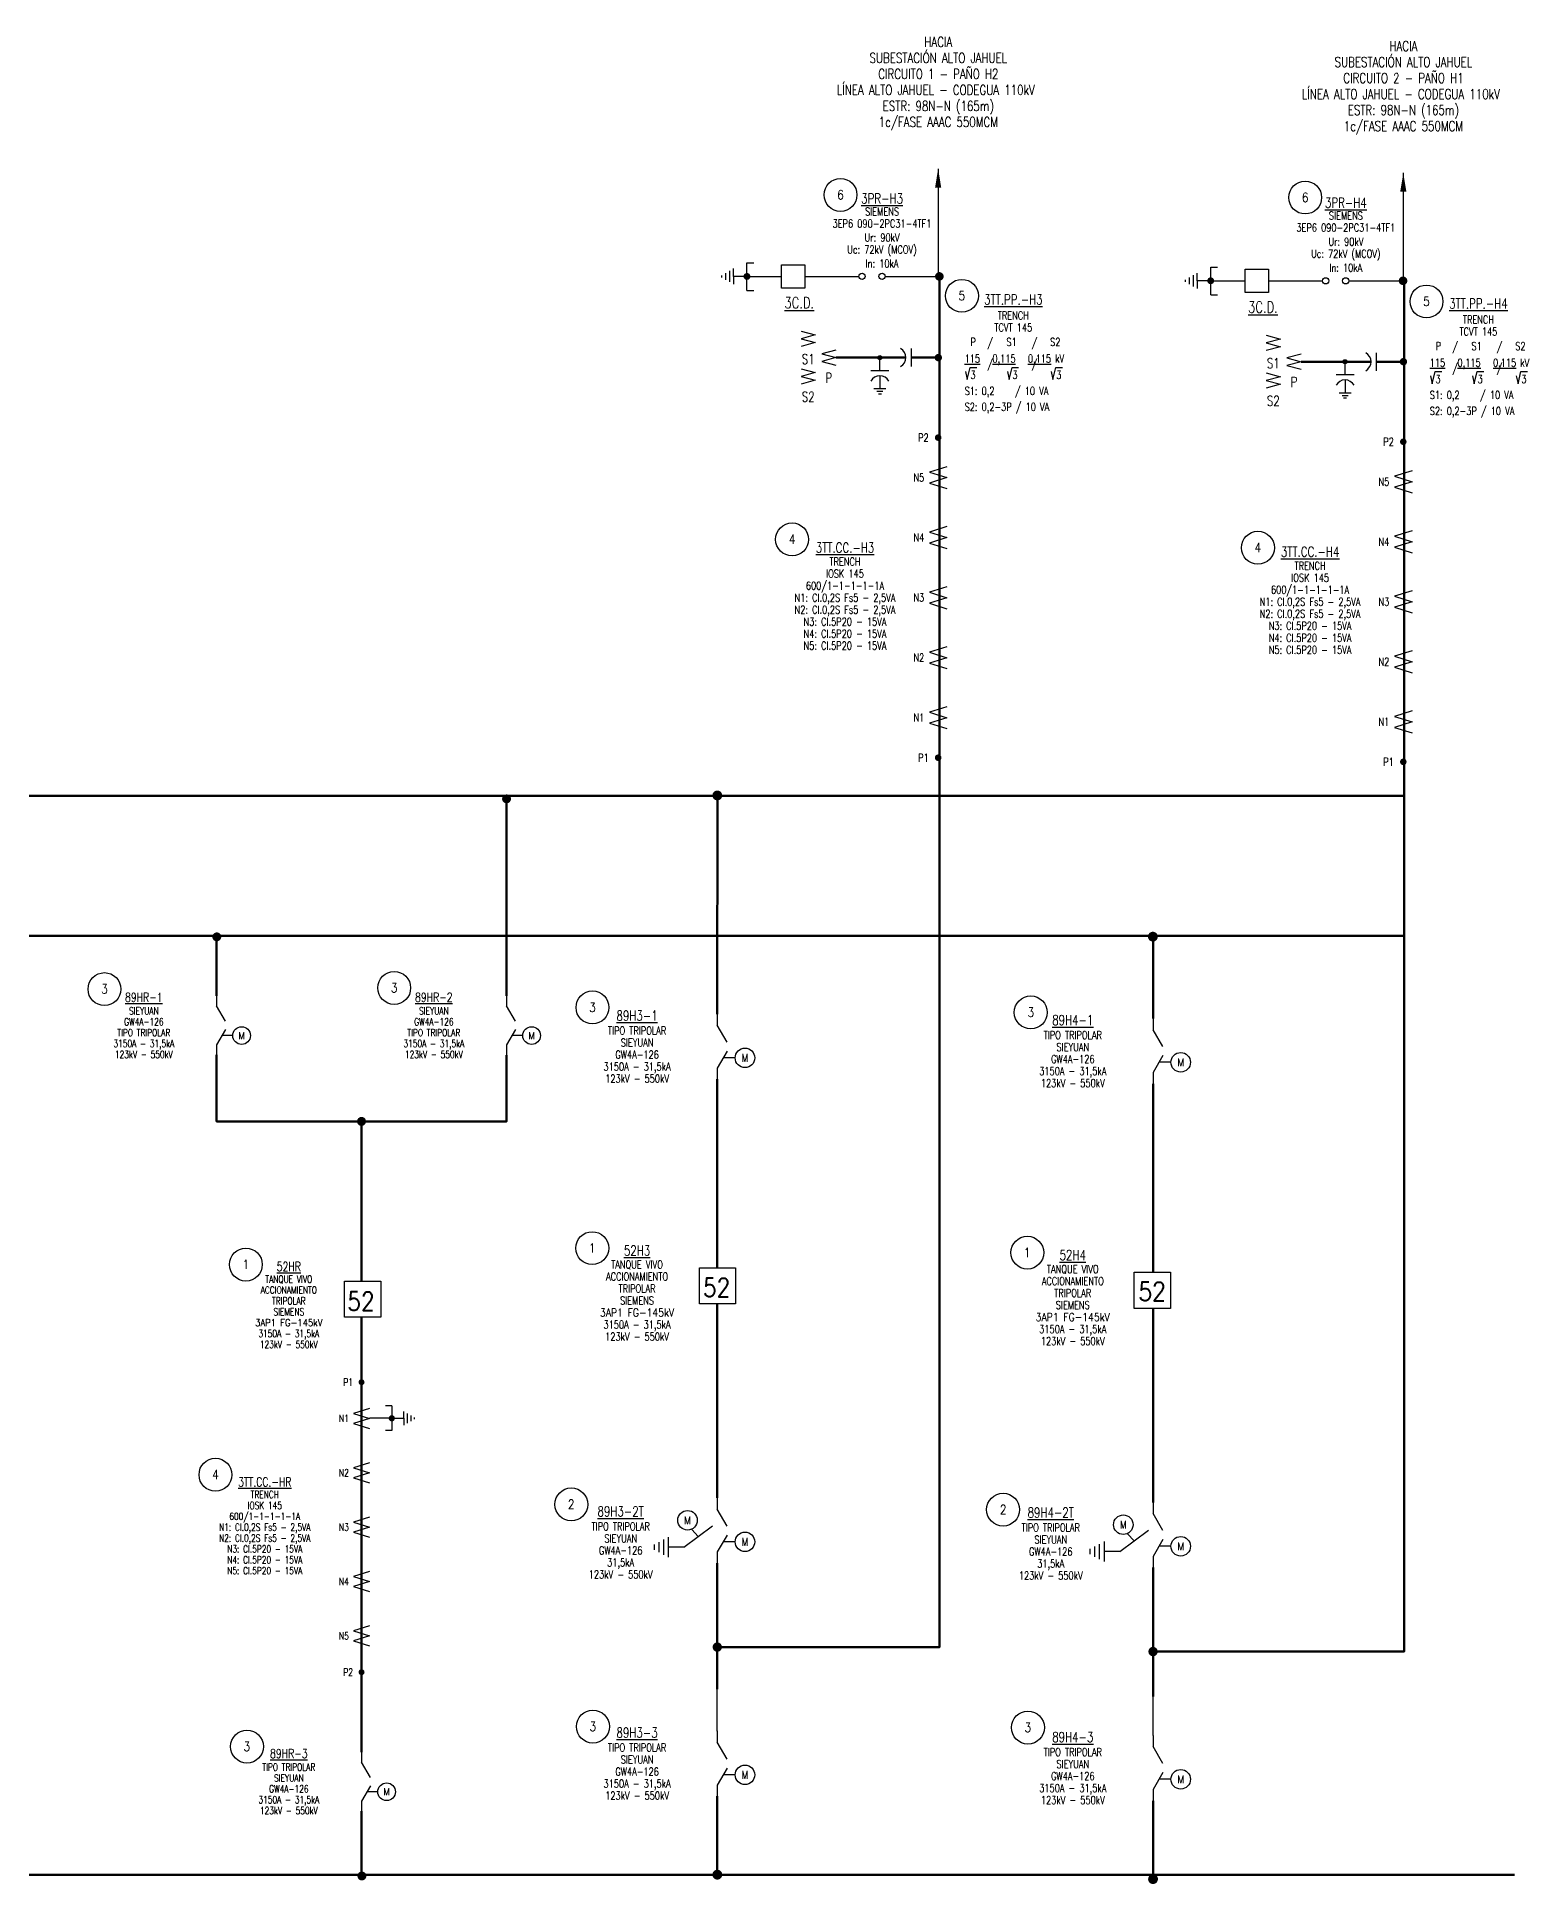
# Model space of a CAD drawing. Header units: millimetres. Extents: x 11399 to 12453, y 607 to 1412.
# Drawn here: x 12133.6 to 12452.9, y 1016.9 to 1412.2 of the extents above; entities that cross this region are included whole.
import ezdxf
from ezdxf.enums import TextEntityAlignment as Align

# ---------------------------------------------------------------- set-up
doc = ezdxf.new("R2010")
doc.units = ezdxf.units.MM
doc.linetypes.add('DASHED', pattern=[0.75, 0.5, -0.25])
for name, color, linetype in [('02TEXTOS', 12, 'Continuous'), ('4', 4, 'Continuous'), ('BARRAS', 3, 'Continuous'), ('CONDUCTOR', 30, 'Continuous'), ('EL-Nivel-110kV', 30, 'Continuous'), ('EL-Simbolos', 6, 'Continuous'), ('Futuro', 1, 'DASHED'), ('Símbolos', 6, 'Continuous')]:
    doc.layers.add(name, color=color, linetype=linetype)
doc.layers.add('EL-Nivel-220Kv', color=30, linetype='Continuous', lineweight=60)
doc.layers.add('Texto', color=7, linetype='Continuous', lineweight=20)
doc.styles.add('COLBUN', font='romans.shx', dxfattribs={"width": 0.75})
doc.styles.get("Standard").update_dxf_attribs({"font": 'arial.ttf'})
doc.styles.add('TRANSELEC', font='romans.shx', dxfattribs={"width": 0.85})
doc.dimstyles.new('ISO-25', dxfattribs={"dimtxt": 2.5, "dimasz": 2.5, "dimexe": 1.25, "dimexo": 0.625, "dimtad": 1, "dimtxsty": 'Standard', "dimcen": 2.5, "dimadec": 0, "dimazin": 0, "dimtfac": 1, "dimtmove": 0, "dimatfit": 3, "dimfxl": 1, "dimarcsym": 0})

# ---------------------------------------------------------------- blocks, each defined once
blk = doc.blocks.new('89')
at = {"color": 0, "linetype": 'ByBlock', "ltscale": 20}
for p, q in [((0, 8.16), (0, 5.35)), ((0, 8.16), (0, 5.35)), ((2.44, 1.13), (0, 5.35)), ((2.44, -1.13), (0, -5.35)), ((0, -5.35), (0, -8.16))]:
    blk.add_line(p, q, dxfattribs=at)
blk.add_lwpolyline([(4.48, -2.81), (1.46, -2.81)], dxfattribs=at)
blk.add_circle((6.92, -2.81), 2.44, dxfattribs=at)
at = {"layer": '02TEXTOS', "color": 8, "lineweight": 60, "style": 'TRANSELEC', "width": 0.85}
blk.add_text('M', height=1.95, dxfattribs=at).set_placement((6.92, -2.81), align=Align.MIDDLE_CENTER)
blk = doc.blocks.new('DIAG-27')
at = {"layer": 'Símbolos', "color": 0}
blk.add_lwpolyline([(3.2, 1), (-3.2, -1), (3.2, -3), (-3.2, -5), (3.2, -7)], dxfattribs=at)
blk = doc.blocks.new('TPC')
at = {"layer": 'CONDUCTOR', "linetype": 'ByBlock', "ltscale": 20}
h = blk.add_hatch(color=0, dxfattribs=at)
edge = h.paths.add_edge_path()
edge.add_arc((0, 19.44), 0.679, 0, 360)
at = {"color": 0, "linetype": 'ByBlock', "ltscale": 20}
for p, q in [((-12.17, 18.92), (-12.17, 19.92)), ((-11.34, 18.42), (-11.34, 20.42)), ((-10.45, 17.42), (-10.45, 21.42))]:
    blk.add_line(p, q, dxfattribs=at)
for points in [[(-4.37, 16.42), (-4.37, 22.42)], [(3, 9.03), (-3, 9.03)]]:
    blk.add_lwpolyline(points, dxfattribs=at)
for centre, start, end in [((-9.52, 19.42), 299.36197, 60.63803), ((0, 14.19), 209.36197, 330.63803)]:
    blk.add_arc(centre, 3.44, start, end, dxfattribs=at)
at = {"layer": 'CONDUCTOR', "color": 0, "linetype": 'ByBlock', "ltscale": 20}
blk.add_line((-6.08, 19.42), (-10.45, 19.42), dxfattribs=at)
blk.add_lwpolyline([(-4.37, 19.42), (0, 19.42)], dxfattribs=at)
blk.add_circle((0, 19.44), 0.679, dxfattribs=at)
at = {"layer": 'EL-Nivel-220Kv', "color": 0, "linetype": 'ByBlock', "ltscale": 20}
for p, q in [((0, 10.75), (0, 34.07)), ((0, -0.01), (0, 9.03))]:
    blk.add_line(p, q, dxfattribs=at)
at = {"layer": 'EL-Nivel-220Kv', "color": 0, "linetype": 'ByBlock', "ltscale": 20, "const_width": 1.25}
blk.add_lwpolyline([(0, 0.55, 1), (0, -0.65, 1)], format="xyb", close=True, dxfattribs=at)
at = {"layer": 'EL-Simbolos', "color": 0, "linetype": 'ByBlock', "ltscale": 20}
for p, q in [((-7.54, 40.96), (-8.8, 45.67)), ((-6.27, 45.67), (-7.54, 40.96)), ((-5.01, 40.96), (-6.27, 45.67)), ((-3.75, 45.67), (-5.01, 40.96)), ((5.01, 40.96), (3.75, 45.67)), ((6.27, 45.67), (5.01, 40.96)), ((7.54, 40.96), (6.27, 45.67)), ((8.8, 45.67), (7.54, 40.96)), ((-1.26, 38.78), (-2.52, 34.07)), ((0, 34.07), (-1.26, 38.78)), ((1.26, 38.78), (0, 34.07)), ((2.52, 34.07), (1.26, 38.78))]:
    blk.add_line(p, q, dxfattribs=at)
blk = doc.blocks.new('*U20')
at = {"layer": 'Futuro', "color": 0, "linetype": 'ByBlock', "lineweight": -3, "ltscale": 20}
for p, q in [((0, 0), (0, -2.81)), ((0, 0), (0, -2.81)), ((2.44, -7.03), (0, -2.81)), ((-8.33, -12.3), (-1.17, -6.97)), ((-6.36, -7.85), (-4.75, -9.64)), ((-15.73, -12.97), (-15.73, -11.64)), ((-14.54, -13.58), (-14.54, -11.03)), ((-13.35, -14.19), (-13.35, -10.42)), ((-12.17, -14.8), (-12.17, -9.8)), ((-8.33, -12.3), (-12.17, -12.3)), ((2.44, -9.28), (0, -13.5))]:
    blk.add_line(p, q, dxfattribs=at)
at = {"layer": 'Futuro', "color": 0, "lineweight": -3, "ltscale": 20}
blk.add_line((0, -13.5), (0, -16.32), dxfattribs=at)
at = {"layer": 'Futuro', "color": 0, "linetype": 'ByBlock', "lineweight": -3, "ltscale": 20}
blk.add_lwpolyline([(4.48, -10.97), (1.46, -10.97)], dxfattribs=at)
for centre in [(-7.43, -5.58), (6.92, -10.97)]:
    blk.add_circle(centre, 2.44, dxfattribs=at)
at = {"layer": '02TEXTOS', "color": 8, "lineweight": -3, "style": 'TRANSELEC', "width": 0.85}
blk.add_text('M', height=1.95, dxfattribs=at).set_placement((-7.43, -5.58), align=Align.MIDDLE)
blk.add_text('M', height=1.95, dxfattribs=at).set_placement((6.92, -10.97), align=Align.MIDDLE_CENTER)
blk = doc.blocks.new('Item')
at = {"layer": '4', "color": 252, "true_color": 0x939598}
blk.add_circle((11182.12, 1180.36), 3.52, dxfattribs=at)
at = {"color": 252, "true_color": 0x939598, "style": 'TRANSELEC', "width": 0.85}
blk.add_attdef('NUM', text='', height=1.97, dxfattribs=at).set_placement((11182.11, 1180.39), align=Align.MIDDLE)

msp = doc.modelspace()

# ---------------------------------------------------------------- hatches: boundary and pattern name
at = {"layer": 'CONDUCTOR', "true_color": 0x939598}
h = msp.add_hatch(color=252, dxfattribs=at)
h.dxf.hatch_style = 1
edge = h.paths.add_edge_path()
edge.add_arc((12326.44, 1326.45), 0.708, 0, 360)
h = msp.add_hatch(color=252, dxfattribs=at)
h.dxf.hatch_style = 1
edge = h.paths.add_edge_path()
edge.add_arc((12425.98, 1325.57), 0.708, 0, 360)
h = msp.add_hatch(color=252, dxfattribs=at)
h.dxf.hatch_style = 1
edge = h.paths.add_edge_path()
edge.add_arc((12326.44, 1257.95), 0.708, 0, 360, ccw=False)
h = msp.add_hatch(color=252, dxfattribs=at)
h.dxf.hatch_style = 1
edge = h.paths.add_edge_path()
edge.add_arc((12425.98, 1257.07), 0.708, 0, 360, ccw=False)
h = msp.add_hatch(color=252, dxfattribs=at)
h.dxf.hatch_style = 1
edge = h.paths.add_edge_path()
edge.add_arc((12203.05, 1124.31), 0.641, 0, 360)
h = msp.add_hatch(color=252, dxfattribs=at)
h.dxf.hatch_style = 1
edge = h.paths.add_edge_path()
edge.add_arc((12203.05, 1062.25), 0.641, 0, 360, ccw=False)
at = {"layer": 'EL-Nivel-220Kv', "true_color": 0x939598}
h = msp.add_hatch(color=252, dxfattribs=at)
h.dxf.hatch_style = 1
edge = h.paths.add_edge_path()
edge.add_arc((12279.18, 1067.62), 1.01, 0, 360)
h = msp.add_hatch(color=252, dxfattribs=at)
h.dxf.hatch_style = 1
edge = h.paths.add_edge_path()
edge.add_arc((12372.43, 1066.66), 1.01, 0, 360)

# ---------------------------------------------------------------- linework, layer by layer
at = {"color": 252, "linetype": 'ByBlock', "lineweight": -2, "ltscale": 15, "true_color": 0x939598}
for p, q in [((12285.53, 1363.88), (12286.99, 1363.88)), ((12285.53, 1361.17), (12285.53, 1363.88)), ((12280.17, 1360.73), (12280.17, 1361.18)), ((12281.01, 1360.25), (12281.01, 1361.66)), ((12281.84, 1359.77), (12281.84, 1362.14)), ((12282.67, 1360.95), (12282.67, 1362.62)), ((12282.67, 1360.95), (12282.67, 1359.29)), ((12285.31, 1360.95), (12282.67, 1360.95)), ((12285.53, 1357.96), (12285.53, 1360.73)), ((12285.75, 1360.95), (12292.89, 1360.95)), ((12285.75, 1360.95), (12292.89, 1360.95)), ((12297.89, 1360.95), (12309.48, 1360.95)), ((12315.11, 1360.95), (12326.7, 1360.95)), ((12379.4, 1359.79), (12379.4, 1360.23)), ((12380.23, 1359.3), (12380.23, 1360.71)), ((12381.07, 1358.82), (12381.07, 1361.19)), ((12381.9, 1360.01), (12381.9, 1361.68)), ((12381.9, 1360.01), (12381.9, 1358.34)), ((12384.54, 1360.01), (12381.9, 1360.01)), ((12384.76, 1362.93), (12386.22, 1362.93)), ((12384.76, 1360.23), (12384.76, 1362.93)), ((12384.98, 1360.01), (12392.12, 1360.01)), ((12384.98, 1360.01), (12392.12, 1360.01)), ((12397.12, 1360.01), (12408.71, 1360.01)), ((12414.34, 1360.01), (12425.93, 1360.01)), ((12285.53, 1357.96), (12286.99, 1357.96)), ((12384.76, 1357.01), (12384.76, 1359.79)), ((12384.76, 1357.01), (12386.22, 1357.01))]:
    msp.add_line(p, q, dxfattribs=at)
at = {"color": 252, "linetype": 'ByBlock', "lineweight": -2, "ltscale": 15, "true_color": 0x939598, "const_width": 0.752}
for points in [[(12285.17, 1360.95, -1), (12285.89, 1360.95, -1)], [(12384.4, 1360.01, -1), (12385.12, 1360.01, -1)]]:
    msp.add_lwpolyline(points, format="xyb", close=True, dxfattribs=at)
at = {"color": 252, "linetype": 'ByBlock', "lineweight": -2, "ltscale": 15, "true_color": 0x939598}
for points in [[(12297.89, 1358.45), (12292.89, 1358.45), (12292.89, 1363.45), (12297.89, 1363.45)], [(12397.12, 1357.51), (12392.12, 1357.51), (12392.12, 1362.51), (12397.12, 1362.51)]]:
    msp.add_lwpolyline(points, close=True, dxfattribs=at)
at = {"color": 252, "linetype": 'ByBlock', "lineweight": -2, "ltscale": 20, "true_color": 0x939598, "const_width": 0.94}
for points in [[(12326.25, 1360.95, 1), (12327.15, 1360.95, 1)], [(12425.48, 1360.01, 1), (12426.38, 1360.01, 1)]]:
    msp.add_lwpolyline(points, format="xyb", close=True, dxfattribs=at)
at = {"color": 252, "linetype": 'ByBlock', "lineweight": -2, "ltscale": 15, "true_color": 0x939598}
for centre in [(12310.15, 1360.95), (12314.45, 1360.95), (12409.38, 1360.01), (12413.67, 1360.01)]:
    msp.add_circle(centre, 0.67, dxfattribs=at)
at = {"layer": '02TEXTOS', "color": 252, "true_color": 0x939598}
for points in [[(12332.27, 1340.57), (12332.64, 1338.88), (12333.27, 1341.48), (12334.69, 1341.48)], [(12341.25, 1340.57), (12341.62, 1338.88), (12342.25, 1341.48), (12343.67, 1341.48)], [(12350.63, 1340.57), (12350.99, 1338.88), (12351.62, 1341.48), (12353.05, 1341.48)], [(12431.8, 1339.68), (12432.17, 1338), (12432.8, 1340.6), (12434.22, 1340.6)], [(12440.79, 1339.68), (12441.15, 1338), (12441.78, 1340.6), (12443.21, 1340.6)], [(12450.16, 1339.68), (12450.53, 1338), (12451.16, 1340.6), (12452.58, 1340.6)]]:
    msp.add_lwpolyline(points, dxfattribs=at)
at = {"layer": 'BARRAS', "color": 252, "lineweight": 60, "true_color": 0x939598}
for p, q in [((11399, 1249.83), (12426.15, 1249.82)), ((11399, 1219.86), (12426.15, 1219.86)), ((11399, 1018.87), (12449.75, 1018.87))]:
    msp.add_line(p, q, dxfattribs=at)
at = {"layer": 'EL-Nivel-110kV', "color": 252, "true_color": 0x939598}
for p, q in [((12279.18, 1049.66), (12279.18, 1058.64)), ((12372.43, 1048.71), (12372.43, 1057.01))]:
    msp.add_line(p, q, dxfattribs=at)
at = {"layer": 'EL-Nivel-110kV', "color": 252, "true_color": 0x939598, "const_width": 1.07}
msp.add_lwpolyline([(12278.67, 1249.87, -1), (12279.7, 1249.87, -1)], format="xyb", close=True, dxfattribs=at)
at = {"layer": 'EL-Nivel-220Kv', "color": 252, "true_color": 0x939598}
for p, q in [((12234.08, 1206.99), (12234.08, 1249.25)), ((12279.18, 1203.1), (12279.19, 1249.87)), ((12172.02, 1206.99), (12172.02, 1219.51)), ((12372.43, 1202.15), (12372.43, 1218.94)), ((12279.18, 1189.13), (12279.18, 1148.8)), ((12372.43, 1188.18), (12372.43, 1147.82)), ((12203.05, 1180.12), (12203.05, 1145.96)), ((12279.18, 1099.54), (12279.18, 1141.02)), ((12372.43, 1098.59), (12372.43, 1140.07)), ((12203.05, 1045.16), (12203.05, 1138.06)), ((12279.18, 1058.64), (12279.18, 1085.57)), ((12372.43, 1057.01), (12372.43, 1084.62)), ((12279.18, 1018.84), (12279.18, 1035.69)), ((12203.05, 1018.53), (12203.05, 1032.5)), ((12372.43, 1017.87), (12372.43, 1034.74))]:
    msp.add_line(p, q, dxfattribs=at)
for points in [[(12279.18, 1067.62), (12326.75, 1067.62), (12326.75, 1361.13)], [(12372.43, 1066.66), (12426.15, 1066.66), (12426.15, 1360.18)], [(12172.02, 1194.34), (12172.02, 1180.12), (12234.08, 1180.12), (12234.08, 1194.32)]]:
    msp.add_lwpolyline(points, dxfattribs=at)
for points, const_width in [([(12233.62, 1249.14, -1), (12234.55, 1249.14, -1)], 0.972), ([(12171.61, 1219.61, -1), (12172.54, 1219.61, -1)], 0.972), ([(12371.87, 1219.65, -1), (12372.9, 1219.65, -1)], 1.07), ([(12202.58, 1180.12, -1), (12203.52, 1180.12, -1)], 0.972), ([(12278.67, 1018.91, -1), (12279.7, 1018.91, -1)], 1.07), ([(12202.66, 1018.63, -1), (12203.59, 1018.63, -1)], 0.972), ([(12371.91, 1017.96, -1), (12372.94, 1017.96, -1)], 1.07)]:
    msp.add_lwpolyline(points, format="xyb", close=True, dxfattribs=dict(at, const_width=const_width))
at = {"layer": 'EL-Simbolos', "color": 252, "true_color": 0x939598}
for p, q in [((12209.52, 1119.26), (12208.21, 1119.26)), ((12209.52, 1119.26), (12209.52, 1116.77)), ((12209.33, 1116.58), (12204.72, 1116.58)), ((12209.52, 1116.38), (12209.52, 1113.96)), ((12209.72, 1116.58), (12212.08, 1116.58)), ((12212.08, 1116.58), (12212.08, 1118.07)), ((12212.08, 1116.58), (12212.08, 1115.08)), ((12212.83, 1117.64), (12212.83, 1115.51)), ((12213.58, 1117.21), (12213.58, 1115.95)), ((12214.33, 1116.78), (12214.33, 1116.38)), ((12209.52, 1113.96), (12208.21, 1113.96))]:
    msp.add_line(p, q, dxfattribs=at)
at = {"layer": 'EL-Simbolos', "color": 252, "true_color": 0x939598, "const_width": 0.674}
msp.add_lwpolyline([(12209.85, 1116.58, -1), (12209.2, 1116.58, -1)], format="xyb", close=True, dxfattribs=at)
at = {"layer": 'Símbolos', "color": 252, "true_color": 0x939598}
for points in [[(12275.34, 1141.05), (12275.34, 1148.8), (12283.09, 1148.8), (12283.09, 1141.05)], [(12368.39, 1140.07), (12368.39, 1147.82), (12376.14, 1147.82), (12376.14, 1140.07)], [(12199.41, 1138.21), (12199.41, 1145.96), (12207.16, 1145.96), (12207.16, 1138.21)]]:
    msp.add_lwpolyline(points, close=True, dxfattribs=at)

# ---------------------------------------------------------------- block references
at = {"layer": '4', "color": 252, "true_color": 0x939598}
ref = msp.add_blockref('Item', (1123.43, 198.04), dxfattribs=at)
ref.add_attrib('NUM', '6', dxfattribs={"layer": '0', "color": 0, "height": 1.97, "style": 'TRANSELEC', "width": 0.85}).set_placement((12305.54, 1378.43), align=Align.MIDDLE)
ref = msp.add_blockref('Item', (1222.87, 197.47), dxfattribs=at)
ref.add_attrib('NUM', '6', dxfattribs={"layer": '0', "color": 0, "height": 1.97, "style": 'TRANSELEC', "width": 0.85}).set_placement((12404.98, 1377.86), align=Align.MIDDLE)
ref = msp.add_blockref('Item', (1149.41, 176.44), dxfattribs=at)
ref.add_attrib('NUM', '5', dxfattribs={"layer": '0', "color": 0, "height": 1.97, "style": 'TRANSELEC', "width": 0.85}).set_placement((12331.52, 1356.84), align=Align.MIDDLE)
ref = msp.add_blockref('Item', (1248.83, 175.23), dxfattribs=at)
ref.add_attrib('NUM', '5', dxfattribs={"layer": '0', "color": 0, "height": 1.97, "style": 'TRANSELEC', "width": 0.85}).set_placement((12430.94, 1355.62), align=Align.MIDDLE)
at = {"layer": '4', "color": 252, "true_color": 0x939598, "xscale": 0.6422148053028905, "yscale": 0.6422148053028905, "zscale": 0.6422148053028905, "rotation": 90}
for p in [(12326.44, 1343.58), (12425.98, 1342.7)]:
    msp.add_blockref('TPC', p, dxfattribs=at)
at = {"layer": '4', "color": 252, "true_color": 0x939598}
for name, p, xscale, yscale, zscale in [('DIAG-27', (12326.44, 1319.65), 0.5874124752503771, 0.5874124752503771, 0.5874124752503771), ('DIAG-27', (12425.98, 1318.77), 0.5874124752503771, 0.5874124752503771, 0.5874124752503771), ('DIAG-27', (12326.44, 1306.81), 0.5874124752503771, 0.5874124752503771, 0.5874124752503771), ('DIAG-27', (12425.98, 1305.93), 0.5874124752503771, 0.5874124752503771, 0.5874124752503771), ('DIAG-27', (12326.44, 1293.96), 0.5874124752503771, 0.5874124752503771, 0.5874124752503771), ('DIAG-27', (12425.98, 1293.08), 0.5874124752503771, 0.5874124752503771, 0.5874124752503771), ('DIAG-27', (12326.44, 1281.12), 0.5874124752503771, 0.5874124752503771, 0.5874124752503771), ('DIAG-27', (12425.98, 1280.24), 0.5874124752503771, 0.5874124752503771, 0.5874124752503771), ('DIAG-27', (12326.44, 1268.28), 0.5874124752503771, 0.5874124752503771, 0.5874124752503771), ('DIAG-27', (12425.98, 1267.39), 0.5874124752503771, 0.5874124752503771, 0.5874124752503771), ('89', (12172.02, 1200.67), 0.7757568851364663, 0.7757568851364663, 0.7757568851364663), ('89', (12234.08, 1200.67), 0.7757568851364663, 0.7757568851364663, 0.7757568851364663), ('89', (12279.18, 1196.12), 0.8562864070705207, 0.8562864070705207, 0.8562864070705207), ('89', (12372.43, 1195.17), 0.8562864070705207, 0.8562864070705207, 0.8562864070705207), ('DIAG-27', (12203.05, 1118.15), 0.5321692232036158, 0.5321692232036158, 0.5321692232036158), ('DIAG-27', (12203.05, 1106.51), 0.5321692232036158, 0.5321692232036158, 0.5321692232036158), ('*U20', (12279.18, 1099.54), 0.8562864070705207, 0.8562864070705207, 0.8562864070705207), ('DIAG-27', (12203.05, 1094.87), 0.5321692232036158, 0.5321692232036158, 0.5321692232036158), ('*U20', (12372.43, 1098.59), 0.8562864070705207, 0.8562864070705207, 0.8562864070705207), ('DIAG-27', (12203.05, 1083.24), 0.5321692232036158, 0.5321692232036158, 0.5321692232036158), ('DIAG-27', (12203.05, 1071.6), 0.5321692232036158, 0.5321692232036158, 0.5321692232036158), ('89', (12279.18, 1042.68), 0.8562864070705207, 0.8562864070705207, 0.8562864070705207), ('89', (12372.43, 1041.73), 0.8562864070705207, 0.8562864070705207, 0.8562864070705207), ('89', (12203.05, 1038.83), 0.7757568851364663, 0.7757568851364663, 0.7757568851364663)]:
    msp.add_blockref(name, p, dxfattribs=dict(at, xscale=xscale, yscale=yscale, zscale=zscale))
ref = msp.add_blockref('Item', (1113.07, 124.31), dxfattribs=at)
ref.add_attrib('NUM', '4', dxfattribs={"layer": '0', "color": 0, "height": 1.97, "style": 'TRANSELEC', "width": 0.85}).set_placement((12295.18, 1304.7), align=Align.MIDDLE)
ref = msp.add_blockref('Item', (1212.75, 122.53), dxfattribs=at)
ref.add_attrib('NUM', '4', dxfattribs={"layer": '0', "color": 0, "height": 1.97, "style": 'TRANSELEC', "width": 0.85}).set_placement((12394.87, 1302.92), align=Align.MIDDLE)
ref = msp.add_blockref('Item', (965.92, 28.07), dxfattribs=at)
ref.add_attrib('NUM', '3', dxfattribs={"layer": '0', "color": 0, "height": 1.97, "style": 'TRANSELEC', "width": 0.85}).set_placement((12148.03, 1208.47), align=Align.MIDDLE)
ref = msp.add_blockref('Item', (1027.92, 28.32), dxfattribs=at)
ref.add_attrib('NUM', '3', dxfattribs={"layer": '0', "color": 0, "height": 1.97, "style": 'TRANSELEC', "width": 0.85}).set_placement((12210.03, 1208.71), align=Align.MIDDLE)
ref = msp.add_blockref('Item', (1070.35, 24.15), dxfattribs=at)
ref.add_attrib('NUM', '3', dxfattribs={"layer": '0', "color": 0, "height": 1.97, "style": 'TRANSELEC', "width": 0.85}).set_placement((12252.46, 1204.54), align=Align.MIDDLE)
ref = msp.add_blockref('Item', (1164.14, 23.09), dxfattribs=at)
ref.add_attrib('NUM', '3', dxfattribs={"layer": '0', "color": 0, "height": 1.97, "style": 'TRANSELEC', "width": 0.85}).set_placement((12346.25, 1203.48), align=Align.MIDDLE)
ref = msp.add_blockref('Item', (1070.3, -27.36), dxfattribs=at)
ref.add_attrib('NUM', '1', dxfattribs={"layer": '0', "color": 0, "height": 1.97, "style": 'TRANSELEC', "width": 0.85}).set_placement((12252.41, 1153.03), align=Align.MIDDLE)
ref = msp.add_blockref('Item', (1163.41, -28.33), dxfattribs=at)
ref.add_attrib('NUM', '1', dxfattribs={"layer": '0', "color": 0, "height": 1.97, "style": 'TRANSELEC', "width": 0.85}).set_placement((12345.52, 1152.06), align=Align.MIDDLE)
ref = msp.add_blockref('Item', (996.18, -30.88), dxfattribs=at)
ref.add_attrib('NUM', '1', dxfattribs={"layer": '0', "color": 0, "height": 1.97, "style": 'TRANSELEC', "width": 0.85}).set_placement((12178.29, 1149.52), align=Align.MIDDLE)
ref = msp.add_blockref('Item', (989.67, -75.85), dxfattribs=at)
ref.add_attrib('NUM', '4', dxfattribs={"layer": '0', "color": 0, "height": 1.97, "style": 'TRANSELEC', "width": 0.85}).set_placement((12171.78, 1104.54), align=Align.MIDDLE)
ref = msp.add_blockref('Item', (1065.82, -82.2), dxfattribs=at)
ref.add_attrib('NUM', '2', dxfattribs={"layer": '0', "color": 0, "height": 1.97, "style": 'TRANSELEC', "width": 0.85}).set_placement((12247.93, 1098.2), align=Align.MIDDLE)
ref = msp.add_blockref('Item', (1158.22, -83.33), dxfattribs=at)
ref.add_attrib('NUM', '2', dxfattribs={"layer": '0', "color": 0, "height": 1.97, "style": 'TRANSELEC', "width": 0.85}).set_placement((12340.33, 1097.06), align=Align.MIDDLE)
ref = msp.add_blockref('Item', (1070.44, -129.76), dxfattribs=at)
ref.add_attrib('NUM', '3', dxfattribs={"layer": '0', "color": 0, "height": 1.97, "style": 'TRANSELEC', "width": 0.85}).set_placement((12252.55, 1050.63), align=Align.MIDDLE)
ref = msp.add_blockref('Item', (1163.54, -129.97), dxfattribs=at)
ref.add_attrib('NUM', '3', dxfattribs={"layer": '0', "color": 0, "height": 1.97, "style": 'TRANSELEC', "width": 0.85}).set_placement((12345.65, 1050.42), align=Align.MIDDLE)
ref = msp.add_blockref('Item', (996.42, -134.04), dxfattribs=at)
ref.add_attrib('NUM', '3', dxfattribs={"layer": '0', "color": 0, "height": 1.97, "style": 'TRANSELEC', "width": 0.85}).set_placement((12178.53, 1046.35), align=Align.MIDDLE)

# ---------------------------------------------------------------- texts
at = {"layer": '02TEXTOS', "color": 252, "true_color": 0x939598, "style": 'COLBUN', "width": 0.75}
for s, height, p in [('HACIA', 2.141, (12326.48, 1410.06)), ('HACIA', 2.141, (12426.01, 1409.18)), ('SUBESTACIÓN ALTO JAHUEL', 2.1407, (12326.48, 1406.64)), ('SUBESTACIÓN ALTO JAHUEL', 2.1407, (12426.01, 1405.75)), ('CIRCUITO 1 - PAÑO H2', 2.1407, (12326.48, 1403.21)), ('CIRCUITO 2 - PAÑO H1', 2.1407, (12426.01, 1402.33)), ('LÍNEA ALTO JAHUEL - CODEGUA 110kV ', 2.1407, (12326.48, 1399.79)), ('LÍNEA ALTO JAHUEL - CODEGUA 110kV ', 2.1407, (12426.01, 1398.9)), ('1c/FASE AAAC 550MCM', 2.1407, (12326.48, 1392.93)), ('ESTR: 98N-N (165m)', 2.1407, (12326.48, 1396.36)), ('ESTR: 98N-N (165m)', 2.1407, (12426.01, 1395.48)), ('1c/FASE AAAC 550MCM', 2.1407, (12426.01, 1392.05)), ('%%U3PR-H3', 2.141, (12314.44, 1376.55)), ('SIEMENS', 1.713, (12314.44, 1373.98)), ('%%U3PR-H4', 2.141, (12413.69, 1375.66)), ('3EP6 090-2PC31-4TF1', 1.7126, (12314.42, 1371.41)), ('3EP6 090-2PC31-4TF1', 1.7126, (12413.67, 1370.53)), ('SIEMENS', 1.713, (12413.69, 1373.1)), ('Uc: 72kV (MCOV)', 1.7126, (12314.43, 1365.84)), ('Ur: 90kV', 1.713, (12314.45, 1368.41)), ('Ur: 90kV', 1.713, (12413.7, 1367.53)), ('In: 10kA', 1.713, (12314.43, 1362.85)), ('Uc: 72kV (MCOV)', 1.7126, (12413.68, 1364.96)), ('In: 10kA', 1.713, (12413.68, 1361.96)), ('%%U3C.D.', 2.403, (12296.73, 1354.13)), ('TRENCH', 1.713, (12342.53, 1351.73)), ('%%U3C.D.', 2.403, (12395.95, 1353.19)), ('TRENCH', 1.713, (12442.06, 1350.85)), ('TCVT 145', 1.713, (12342.52, 1349.16)), ('TCVT 145', 1.713, (12442.05, 1348.28)), ('%%U89HR-1', 1.939, (12156.46, 1205.71)), ('%%U89HR-2', 1.939, (12218.52, 1205.71)), ('GW4A-126', 1.552, (12156.47, 1200.67)), ('SIEYUAN', 1.552, (12156.47, 1202.99)), ('GW4A-126', 1.552, (12218.53, 1200.67)), ('SIEYUAN', 1.552, (12218.53, 1202.99)), ('%%U89H3-1', 2.141, (12262.01, 1201.68)), ('%%U89H4-1', 2.141, (12355.25, 1200.73)), ('TIPO TRIPOLAR', 1.5515, (12156.47, 1198.34)), ('TIPO TRIPOLAR', 1.5515, (12218.53, 1198.34)), ('TIPO TRIPOLAR', 1.7126, (12262.02, 1198.69)), ('SIEYUAN', 1.713, (12262.02, 1196.12)), ('TIPO TRIPOLAR', 1.7126, (12355.26, 1197.73)), ('3150A - 31,5kA', 1.5515, (12156.47, 1196.01)), ('123kV - 550kV', 1.5515, (12156.47, 1193.68)), ('3150A - 31,5kA', 1.5515, (12218.53, 1196.01)), ('123kV - 550kV', 1.5515, (12218.53, 1193.68)), ('GW4A-126', 1.713, (12262.02, 1193.55)), ('GW4A-126', 1.713, (12355.26, 1192.6)), ('SIEYUAN', 1.713, (12355.26, 1195.17)), ('3150A - 31,5kA', 1.7126, (12262.02, 1190.98)), ('123kV - 550kV', 1.7126, (12262.02, 1188.41)), ('3150A - 31,5kA', 1.7126, (12355.26, 1190.03)), ('123kV - 550kV', 1.7126, (12355.26, 1187.46)), ('%%U89H3-2T', 2.141, (12258.5, 1095.58)), ('%%U89H4-2T', 2.141, (12350.53, 1095.33)), ('TIPO TRIPOLAR', 1.7126, (12258.51, 1092.58)), ('SIEYUAN', 1.713, (12258.51, 1090.01)), ('TIPO TRIPOLAR', 1.7126, (12350.54, 1092.33)), ('SIEYUAN', 1.713, (12350.54, 1089.76)), ('GW4A-126', 1.713, (12258.51, 1087.45)), ('GW4A-126', 1.713, (12350.54, 1087.2)), ('123kV - 550kV', 1.7126, (12258.51, 1082.31)), ('31,5kA', 1.713, (12258.51, 1084.88)), ('123kV - 550kV', 1.7126, (12350.54, 1082.06)), ('31,5kA', 1.713, (12350.54, 1084.63)), ('%%U89H3-3', 2.141, (12262.01, 1048.24)), ('%%U89H4-3', 2.141, (12355.25, 1047.29)), ('%%U89HR-3', 1.939, (12187.49, 1043.87)), ('TIPO TRIPOLAR', 1.7126, (12262.02, 1045.25)), ('SIEYUAN', 1.713, (12262.02, 1042.68)), ('TIPO TRIPOLAR', 1.7126, (12355.26, 1044.29)), ('TIPO TRIPOLAR', 1.5515, (12187.5, 1041.16)), ('SIEYUAN', 1.552, (12187.5, 1038.83)), ('GW4A-126', 1.713, (12262.02, 1040.11)), ('GW4A-126', 1.713, (12355.26, 1039.16)), ('SIEYUAN', 1.713, (12355.26, 1041.73)), ('3150A - 31,5kA', 1.5515, (12187.5, 1034.18)), ('GW4A-126', 1.552, (12187.5, 1036.5)), ('3150A - 31,5kA', 1.7126, (12262.02, 1037.54)), ('123kV - 550kV', 1.7126, (12262.02, 1034.97)), ('3150A - 31,5kA', 1.7126, (12355.26, 1036.59)), ('123kV - 550kV', 1.7126, (12355.26, 1034.02)), ('123kV - 550kV', 1.5515, (12187.5, 1031.85))]:
    msp.add_text(s, height=height, dxfattribs=at).set_placement(p, align=Align.CENTER)
for s, p in [('%%U3TT.PP.-H3', (12342.53, 1354.3)), ('%%U3TT.PP.-H4', (12442.06, 1353.42))]:
    msp.add_text(s, height=2.1407, dxfattribs=at).set_placement(p, align=Align.BOTTOM_CENTER)
at = {"layer": '02TEXTOS', "color": 252, "true_color": 0x939598, "style": 'COLBUN'}
for s, height, width, p in [('/', 1.71, 0.75, (12337.56, 1346.8)), ('/', 1.71, 0.75, (12347.05, 1346.8)), ('S1', 2.141, 0.75, (12298.63, 1343.26)), ('P', 1.71, 0.75, (12333.94, 1346.92)), ('S1', 1.713, 0.75, (12342.14, 1346.92)), ('S2', 1.713, 0.75, (12351.5, 1346.92)), ('P', 1.71, 0.75, (12433.48, 1346.04)), ('/', 1.71, 0.75, (12437.09, 1345.92)), ('S1', 1.713, 0.75, (12441.67, 1346.04)), ('/', 1.71, 0.75, (12446.59, 1345.92)), ('S2', 1.713, 0.75, (12451.04, 1346.04)), ('P', 2.14, 0.75, (12303.05, 1339.23)), ('/', 1.71, 0.75, (12337.56, 1342.22)), ('/', 1.71, 0.75, (12347.05, 1342.22)), ('S1', 2.141, 0.75, (12398.16, 1342.38)), ('/', 1.71, 0.75, (12437.09, 1341.34)), ('/', 1.71, 0.75, (12446.59, 1341.34)), ('S2', 2.141, 0.75, (12298.63, 1335.2)), ('P', 2.14, 0.75, (12402.58, 1338.35)), ('S2', 2.141, 0.75, (12398.16, 1334.32)), ('%%U3TT.CC.-H3', 2.1407, 0.75, (12306.51, 1302.91)), ('TRENCH', 1.713, 0.75, (12306.51, 1299.91)), ('%%U3TT.CC.-H4', 2.1407, 0.75, (12406.04, 1302.02)), ('IOSK 145', 1.713, 0.75, (12306.51, 1297.34)), ('IOSK 145', 1.713, 0.75, (12406.04, 1296.46)), ('TRENCH', 1.713, 0.75, (12406.04, 1299.03)), ('N1: Cl.0,2S Fs5 - 2,5VA', 1.7126, 0.75, (12306.51, 1292.2)), ('600/1-1-1-1-1A', 1.7126, 0.75, (12306.51, 1294.77)), ('600/1-1-1-1-1A', 1.7126, 0.75, (12406.04, 1293.89)), ('N2: Cl.0,2S Fs5 - 2,5VA', 1.7126, 0.75, (12306.51, 1289.63)), ('N1: Cl.0,2S Fs5 - 2,5VA', 1.7126, 0.75, (12406.04, 1291.32)), ('N2: Cl.0,2S Fs5 - 2,5VA', 1.7126, 0.75, (12406.04, 1288.75)), ('N3: Cl.5P20 - 15VA', 1.7126, 0.75, (12306.51, 1287.06)), ('N4: Cl.5P20 - 15VA', 1.7126, 0.75, (12306.51, 1284.49)), ('N3: Cl.5P20 - 15VA', 1.7126, 0.75, (12406.04, 1286.18)), ('N5: Cl.5P20 - 15VA', 1.7126, 0.75, (12306.51, 1281.93)), ('N4: Cl.5P20 - 15VA', 1.7126, 0.75, (12406.04, 1283.61)), ('N5: Cl.5P20 - 15VA', 1.7126, 0.75, (12406.04, 1281.04)), ('TANQUE VIVO', 1.7126, 0.75, (12262.01, 1149.48)), ('%%U52H3', 2.141, 0.75, (12262.01, 1152.47)), ('%%U52H4', 2.141, 0.75, (12355.25, 1151.52)), ('TANQUE VIVO', 1.5515, 0.75, (12187.49, 1146.36)), ('%%U52HR', 1.939, 0.75, (12187.49, 1149.07)), ('ACCIONAMIENTO', 1.7126, 0.75, (12262.01, 1146.91)), ('ACCIONAMIENTO', 1.7126, 0.75, (12355.25, 1145.95)), ('TANQUE VIVO', 1.7126, 0.75, (12355.25, 1148.52)), ('ACCIONAMIENTO', 1.5515, 0.75, (12187.49, 1144.03)), ('TRIPOLAR', 1.552, 0.75, (12187.49, 1141.7)), ('TRIPOLAR', 1.713, 0.75, (12262.01, 1144.34)), ('SIEMENS', 1.713, 0.75, (12262.01, 1141.77)), ('TRIPOLAR', 1.713, 0.75, (12355.25, 1143.39)), ('SIEMENS', 1.552, 0.75, (12187.49, 1139.38)), ('3AP1 FG-145kV', 1.7126, 0.85, (12262.01, 1139.2)), ('3AP1 FG-145kV', 1.7126, 0.85, (12355.25, 1138.25)), ('SIEMENS', 1.713, 0.75, (12355.25, 1140.82)), ('3AP1 FG-145kV', 1.5515, 0.85, (12187.49, 1137.05)), ('3150A - 31,5kA', 1.5515, 0.75, (12187.49, 1134.72)), ('3150A - 31,5kA', 1.7126, 0.75, (12262.01, 1136.63)), ('123kV - 550kV', 1.7126, 0.75, (12262.01, 1134.06)), ('3150A - 31,5kA', 1.7126, 0.75, (12355.25, 1135.68)), ('123kV - 550kV', 1.5515, 0.75, (12187.49, 1132.39)), ('123kV - 550kV', 1.7126, 0.75, (12355.25, 1133.11)), ('%%U3TT.CC.-HR', 1.9394, 0.75, (12182.35, 1102.97)), ('TRENCH', 1.552, 0.75, (12182.35, 1100.26)), ('600/1-1-1-1-1A', 1.5515, 0.75, (12182.35, 1095.6)), ('IOSK 145', 1.552, 0.75, (12182.35, 1097.93)), ('N1: Cl.0,2S Fs5 - 2,5VA', 1.5515, 0.75, (12182.35, 1093.28)), ('N2: Cl.0,2S Fs5 - 2,5VA', 1.5515, 0.75, (12182.35, 1090.95)), ('N3: Cl.5P20 - 15VA', 1.5515, 0.75, (12182.35, 1088.62)), ('N4: Cl.5P20 - 15VA', 1.5515, 0.75, (12182.35, 1086.3)), ('N5: Cl.5P20 - 15VA', 1.5515, 0.75, (12182.35, 1083.97))]:
    msp.add_text(s, height=height, dxfattribs=dict(at, width=width)).set_placement(p, align=Align.MIDDLE_CENTER)
at = {"layer": '02TEXTOS', "color": 252, "true_color": 0x939598, "style": 'COLBUN', "width": 0.75}
for s, height, p in [('%%U115%%U   %%U0,115%%U   %%U0,115%%U kV', 1.7126, (12332.11, 1342.51)), ('3', 1.71, (12333.35, 1339.01)), ('3', 1.71, (12342.33, 1339.01)), ('3', 1.71, (12351.71, 1339.01)), ('%%U115%%U   %%U0,115%%U   %%U0,115%%U kV', 1.7126, (12431.64, 1341.63)), ('3', 1.71, (12432.88, 1338.13)), ('3', 1.71, (12441.87, 1338.13)), ('3', 1.71, (12451.24, 1338.13))]:
    msp.add_text(s, height=height, dxfattribs=at).set_placement(p)
for s, p in [('S1: 0,2    / 10 VA', (12332.11, 1335.09)), ('S1: 0,2    / 10 VA', (12431.64, 1334.21)), ('S2: 0,2-3P / 10 VA', (12332.11, 1331.67)), ('S2: 0,2-3P / 10 VA', (12431.64, 1330.79))]:
    msp.add_text(s, height=1.7126, dxfattribs=at).set_placement(p, align=Align.BOTTOM_LEFT)
at = {"layer": '4', "color": 252, "true_color": 0x939598, "char_height": 4, "attachment_point": 1, "style": 'TRANSELEC'}
for insert in [(12276.14, 1146.58), (12200.02, 1143.62), (12369.33, 1145.71)]:
    msp.add_mtext_dynamic_manual_height_columns('52', width=6.6175, gutter_width=49.54, heights=[6.66], dxfattribs=dict(at, insert=insert))
at = {"layer": 'Texto', "color": 252, "true_color": 0x939598, "style": 'COLBUN', "width": 0.75}
for s, height, p in [('P2', 1.713, (12322.16, 1326.45)), ('P2', 1.713, (12421.7, 1325.57)), ('P1', 1.713, (12322.16, 1257.95)), ('P1', 1.713, (12421.7, 1257.07)), ('P1', 1.552, (12199.17, 1124.31)), ('P2', 1.552, (12199.17, 1062.25))]:
    msp.add_text(s, height=height, dxfattribs=at).set_placement(p, align=Align.MIDDLE_LEFT)
for s, height, p in [('N5', 1.713, (12322.3, 1317.05)), ('N5', 1.713, (12421.83, 1316.17)), ('N4', 1.713, (12322.3, 1304.2)), ('N4', 1.713, (12421.83, 1303.32)), ('N3', 1.713, (12322.3, 1291.36)), ('N3', 1.713, (12421.83, 1290.48)), ('N2', 1.713, (12322.3, 1278.52)), ('N2', 1.713, (12421.83, 1277.63)), ('N1', 1.713, (12322.3, 1265.67)), ('N1', 1.713, (12421.83, 1264.79)), ('N1', 1.552, (12199.29, 1115.79)), ('N2', 1.552, (12199.29, 1104.15)), ('N3', 1.552, (12199.29, 1092.51)), ('N4', 1.552, (12199.29, 1080.88)), ('N5', 1.552, (12199.29, 1069.24))]:
    msp.add_text(s, height=height, dxfattribs=at).set_placement(p, align=Align.CENTER)

# ---------------------------------------------------------------- leaders
at = {"layer": 'EL-Nivel-220Kv', "color": 252, "true_color": 0x939598}
for points in [[(12326.44, 1383.97), (12326.44, 1360.7)], [(12425.98, 1383.09), (12425.98, 1359.82)]]:
    msp.add_leader(points, dimstyle='ISO-25', override={"dimasz": 4}, dxfattribs=at)

doc.saveas('drawing.dxf')
